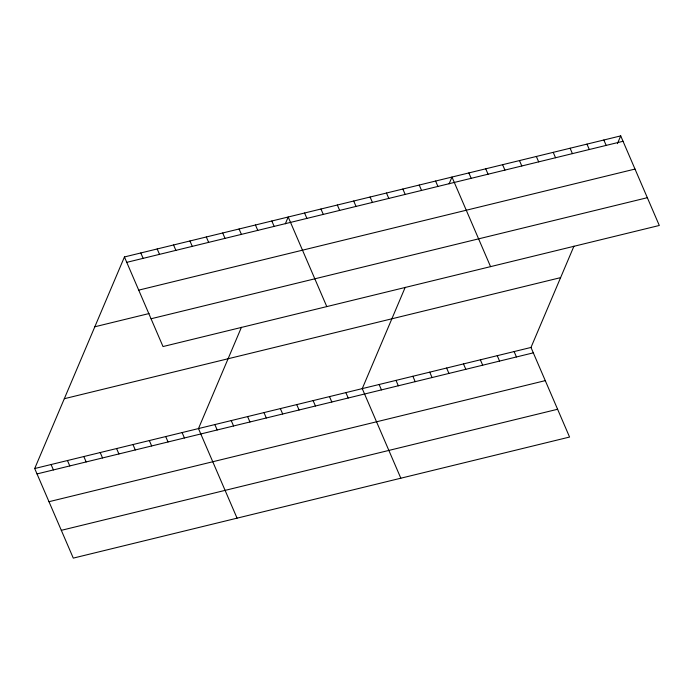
<?xml version="1.0" encoding="UTF-8"?>
<svg xmlns="http://www.w3.org/2000/svg" width="694" height="694" viewBox="0 0 694 694"><rect width="100%" height="100%" fill="white"/><g stroke="black" fill="none" stroke-linecap="round" stroke-linejoin="round"><path stroke-width="1.04" d="M573.947 246.17L530.988 347.451L569.566 437.047L73.286 558.115L34.7 468.528L124.434 256.954L620.714 135.885L659.3 225.472L163.012 346.549L124.434 256.954M241.434 327.282L198.475 428.571L237.062 518.158M285.329 223.789L288.201 217.005L326.787 306.592M405.209 287.333L362.251 388.623L400.828 478.209M449.105 183.841L451.976 177.048L490.563 266.635M617.426 143.641L620.714 135.885M126.75 262.349L623.039 141.281M138.722 290.135L635.01 169.067M94.818 326.779L149.071 313.541M151.049 318.763L647.337 197.695M64.308 398.712L560.596 277.635M34.7 468.528L530.988 347.451M37.025 473.924L533.313 352.847M48.988 501.701L545.276 380.633M61.315 530.329L557.603 409.26M603.841 140.006L606.166 145.402M586.968 144.118L589.293 149.514M570.095 148.238L572.42 153.634M553.222 152.35L555.547 157.746M536.349 156.471L538.674 161.867M519.476 160.583L521.801 165.979M502.603 164.704L504.928 170.099M485.731 168.816L488.047 174.211M468.858 172.936L471.174 178.332M514.115 351.572L516.44 356.968M435.606 181.047L437.923 186.443M497.242 355.684L499.559 361.08M419.228 185.038L421.544 190.434M480.369 359.804L482.686 365.2M402.85 189.037L405.175 194.433M463.488 363.916L465.813 369.312M386.471 193.027L388.796 198.423M446.615 368.037L448.94 373.433M370.093 197.027L372.418 202.422M429.742 372.158L432.067 377.545M353.714 201.026L356.039 206.422M412.869 376.269L415.194 381.665M337.336 205.016L339.661 210.412M395.996 380.39L398.321 385.777M320.958 209.015L323.283 214.411M379.124 384.502L381.448 389.898M304.579 213.006L306.904 218.402M345.872 392.613L348.197 398.009M271.831 220.996L274.147 226.391M329.494 396.612L331.819 402.008M255.453 224.995L257.778 230.391M313.115 400.603L315.44 405.999M239.074 228.985L241.399 234.381M296.737 404.602L299.062 409.998M222.696 232.984L225.021 238.38M280.359 408.593L282.684 413.988M206.318 236.984L208.642 242.38M263.98 412.592L266.305 417.988M189.939 240.974L192.264 246.37M247.611 416.582L249.927 421.978M173.561 244.973L175.886 250.369M231.232 420.581L233.557 425.977M157.182 248.964L159.507 254.36M214.854 424.581L217.179 429.976M140.804 252.963L143.129 258.359M182.097 432.57L184.422 437.966M165.719 436.561L168.043 441.957M149.34 440.56L151.665 445.956M132.962 444.55L135.287 449.946M116.583 448.55L118.908 453.945M100.214 452.54L102.53 457.936M83.835 456.539L86.16 461.935M67.457 460.538L69.782 465.934M51.078 464.529L53.403 469.925"/></g></svg>
